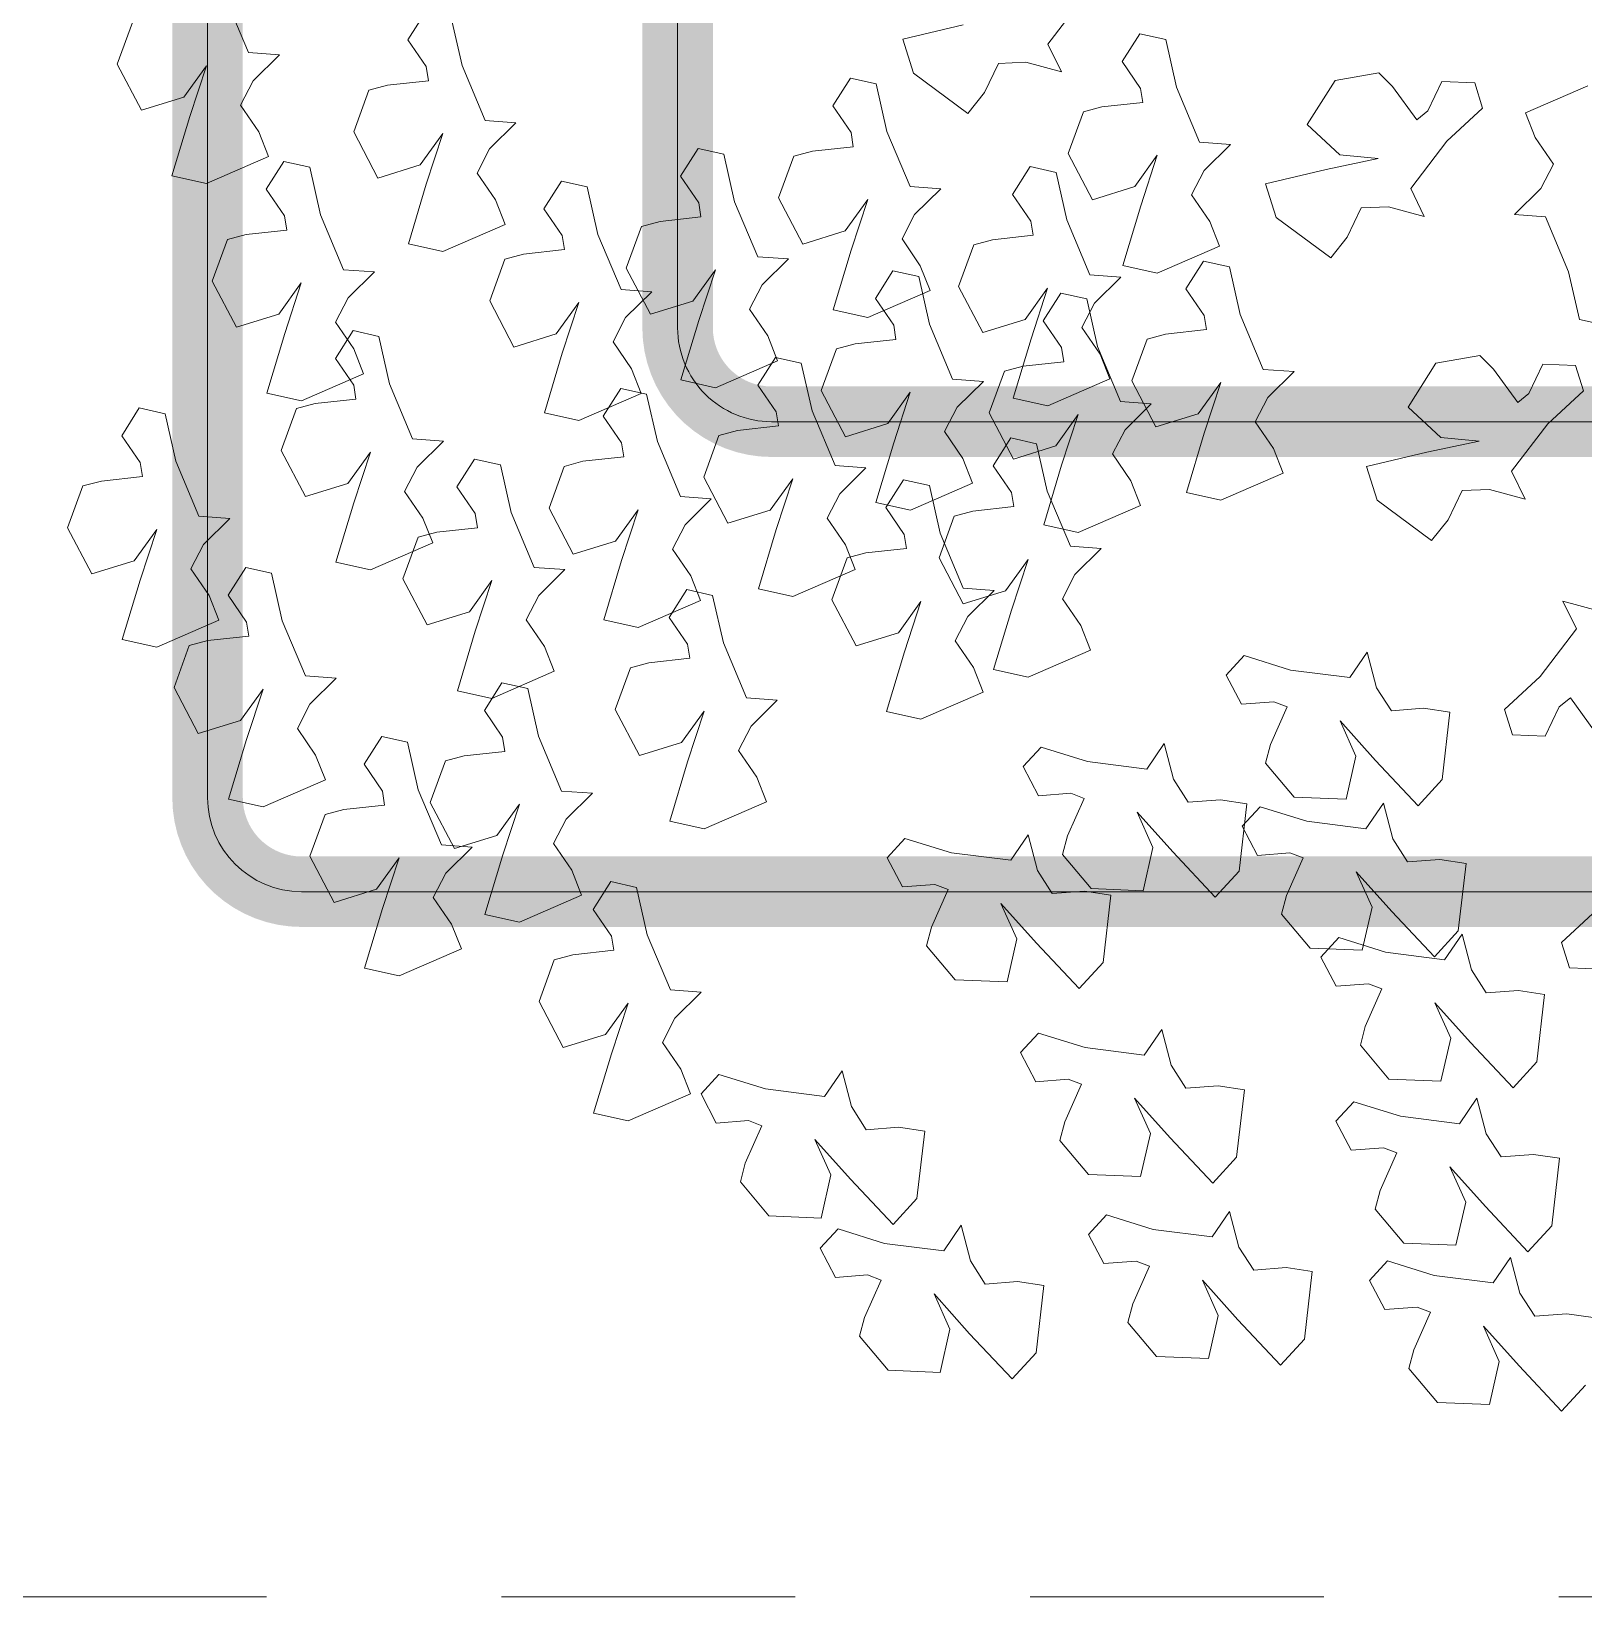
# Model space of a CAD drawing. Header units: metres. Extents: x 113 to 2416, y -346 to 476.
# Drawn here: x 221.737 to 222.397, y -218.952 to -218.286 of the extents above; entities that cross this region are included whole.
import ezdxf

# ---------------------------------------------------------------- set-up
doc = ezdxf.new("R2010")
doc.units = ezdxf.units.M
doc.linetypes.add('0', pattern=[0])
doc.linetypes.add('HIDDEN2', pattern=[0.1875, 0.125, -0.0625])
doc.layers.get('0').update_dxf_attribs({"color": 250, "linetype": '0', "lineweight": 20})
for name, color, linetype, lineweight in [('ARBOLES', 86, 'Continuous', 0), ('baños', 140, 'Continuous', 0), ('muros bajitos', 252, 'Continuous', 5)]:
    doc.layers.add(name, color=color, linetype=linetype, lineweight=lineweight)
doc.layers.add('REVESTIMIENTO EXTERIOR', color=7, linetype='Continuous', lineweight=5, true_color=0xffdebd)
doc.layers.add('Techos 1', color=7, linetype='HIDDEN2', lineweight=9, true_color=0x42391a)
doc.styles.get("Standard").update_dxf_attribs({"font": 'arial.ttf', "height": 0.1875})

# ---------------------------------------------------------------- blocks, each defined once
blk = doc.blocks.new('TREES')
at = {"layer": 'ARBOLES', "color": 252, "true_color": 0x8da178}
for p, q in [((-0.03856, 0.01013), (-0.03399, 0.01748)), ((-0.05104, 0.01174), (-0.05957, 0.00886)), ((-0.02543, 0.01286), (-0.0276, 0.00861)), ((-0.02163, 0.01238), (-0.02543, 0.01286)), ((-0.01943, 0.00566), (-0.02163, 0.01238)), ((0.03991, 0.01142), (0.03129, 0.00668)), ((-0.03624, 0.0063), (-0.03856, 0.01013)), ((0.00959, 0.01046), (0.00337, 0.00875)), ((0.01174, 0.00868), (0.00959, 0.01046)), ((0.0188, 0.01008), (0.01717, 0.00567)), ((0.02356, 0.01033), (0.0188, 0.01008)), ((0.02504, 0.0068), (0.02356, 0.01033)), ((-0.05957, 0.00886), (-0.05758, 0.00413)), ((-0.04544, 0.00667), (-0.04151, 0.00722)), ((-0.04151, 0.00722), (-0.03624, 0.0063)), ((-0.0276, 0.00861), (-0.02459, 0.005)), ((0.00337, 0.00875), (-0.00005, 0.00202)), ((0.0157, 0.00422), (0.01174, 0.00868)), ((-0.15381, -0.00196), (-0.15789, 0.00566)), ((-0.12884, 0.00629), (-0.13101, 0.00204)), ((-0.12284, -0.00091), (-0.12504, 0.00581)), ((-0.04706, 0.00226), (-0.04544, 0.00667)), ((-0.02459, 0.005), (-0.02407, 0.003)), ((-0.01535, -0.00196), (-0.01943, 0.00566)), ((0.01717, 0.00567), (0.0157, 0.00422)), ((0.02032, 0.00153), (0.02504, 0.0068)), ((0.03129, 0.00668), (0.03303, 0.00325)), ((-0.06662, 0.00254), (-0.06879, -0.00171)), ((-0.06282, 0.00206), (-0.06662, 0.00254)), ((-0.05758, 0.00413), (-0.04917, -0.00096)), ((-0.02407, 0.003), (-0.02991, 0.0018)), ((0.03303, 0.00325), (0.03604, -0.00036)), ((-0.17098, 0.00083), (-0.17261, -0.00541)), ((-0.13101, 0.00204), (-0.128, -0.00157)), ((-0.06062, -0.00466), (-0.06282, 0.00206)), ((-0.04917, -0.00096), (-0.04706, 0.00226)), ((-0.03253, 0.00083), (-0.03416, -0.00541)), ((-0.02991, 0.0018), (-0.03253, 0.00083)), ((-0.00005, 0.00202), (0.00506, -0.00188)), ((0.01576, -0.00581), (0.02032, 0.00153)), ((-0.14933, -0.00188), (-0.15381, -0.00196)), ((-0.15277, -0.00598), (-0.14933, -0.00188)), ((-0.128, -0.00157), (-0.12748, -0.00357)), ((-0.11876, -0.00854), (-0.12284, -0.00091)), ((-0.06879, -0.00171), (-0.06578, -0.00532)), ((-0.01087, -0.00188), (-0.01535, -0.00196)), ((-0.01431, -0.00598), (-0.01087, -0.00188)), ((0.01066, -0.00192), (0.00328, -0.00421)), ((0.00506, -0.00188), (0.01066, -0.00192)), ((0.03604, -0.00036), (0.03455, -0.00404)), ((-0.16257, -0.00927), (-0.15973, -0.00444)), ((-0.15973, -0.00444), (-0.16144, -0.01197)), ((-0.12748, -0.00357), (-0.13332, -0.00477)), ((-0.02411, -0.00927), (-0.02128, -0.00444)), ((-0.02128, -0.00444), (-0.02298, -0.01197)), ((0.00328, -0.00421), (-0.00526, -0.00709)), ((0.03455, -0.00404), (0.03111, -0.00814)), ((-0.17261, -0.00541), (-0.16849, -0.01174)), ((-0.15426, -0.00966), (-0.15277, -0.00598)), ((-0.13593, -0.00574), (-0.13756, -0.01198)), ((-0.13332, -0.00477), (-0.13593, -0.00574)), ((-0.06578, -0.00532), (-0.06526, -0.00732)), ((-0.05654, -0.01229), (-0.06062, -0.00466)), ((-0.03416, -0.00541), (-0.03004, -0.01174)), ((-0.0158, -0.00966), (-0.01431, -0.00598)), ((0.01808, -0.00965), (0.01576, -0.00581)), ((-0.11428, -0.00845), (-0.11876, -0.00854)), ((-0.11772, -0.01255), (-0.11428, -0.00845)), ((-0.0711, -0.00852), (-0.07371, -0.00949)), ((-0.06526, -0.00732), (-0.0711, -0.00852)), ((-0.03945, -0.0078), (-0.04162, -0.01205)), ((-0.03565, -0.00828), (-0.03945, -0.0078)), ((-0.03345, -0.015), (-0.03565, -0.00828)), ((-0.00526, -0.00709), (-0.00327, -0.01181)), ((0.00887, -0.00927), (0.0128, -0.00872)), ((0.0128, -0.00872), (0.01808, -0.00965)), ((0.03111, -0.00814), (0.03559, -0.00805)), ((0.03559, -0.00805), (0.03967, -0.01568)), ((-0.16849, -0.01174), (-0.16257, -0.00927)), ((-0.15125, -0.01327), (-0.15426, -0.00966)), ((-0.12752, -0.01584), (-0.12468, -0.01101)), ((-0.12468, -0.01101), (-0.12639, -0.01854)), ((-0.08765, -0.00968), (-0.08982, -0.01393)), ((-0.08385, -0.01016), (-0.08765, -0.00968)), ((-0.08165, -0.01688), (-0.08385, -0.01016)), ((-0.07371, -0.00949), (-0.07534, -0.01573)), ((-0.03004, -0.01174), (-0.02411, -0.00927)), ((-0.01279, -0.01327), (-0.0158, -0.00966)), ((0.00725, -0.01368), (0.00887, -0.00927)), ((-0.16144, -0.01197), (-0.16321, -0.0208)), ((-0.14951, -0.0167), (-0.15125, -0.01327)), ((-0.13756, -0.01198), (-0.13344, -0.01831)), ((-0.1192, -0.01623), (-0.11772, -0.01255)), ((-0.05206, -0.0122), (-0.05654, -0.01229)), ((-0.0555, -0.0163), (-0.05206, -0.0122)), ((-0.04162, -0.01205), (-0.03861, -0.01566)), ((-0.02298, -0.01197), (-0.02476, -0.0208)), ((-0.01106, -0.0167), (-0.01279, -0.01327)), ((-0.00327, -0.01181), (0.00515, -0.0169)), ((-0.13344, -0.01831), (-0.12752, -0.01584)), ((-0.08982, -0.01393), (-0.08681, -0.01753)), ((-0.07534, -0.01573), (-0.07122, -0.02206)), ((-0.0653, -0.01959), (-0.06246, -0.01476)), ((-0.06246, -0.01476), (-0.06417, -0.02229)), ((-0.03861, -0.01566), (-0.03809, -0.01767)), ((-0.02937, -0.02263), (-0.03345, -0.015)), ((0.00515, -0.0169), (0.00725, -0.01368)), ((0.03967, -0.01568), (0.04187, -0.0224)), ((-0.15813, -0.02144), (-0.14951, -0.0167)), ((-0.14724, -0.01718), (-0.14941, -0.02142)), ((-0.14344, -0.01766), (-0.14724, -0.01718)), ((-0.14124, -0.02438), (-0.14344, -0.01766)), ((-0.1162, -0.01984), (-0.1192, -0.01623)), ((-0.10692, -0.01625), (-0.10909, -0.0205)), ((-0.10312, -0.01673), (-0.10692, -0.01625)), ((-0.10092, -0.02345), (-0.10312, -0.01673)), ((-0.08681, -0.01753), (-0.08629, -0.01954)), ((-0.07757, -0.0245), (-0.08165, -0.01688)), ((-0.05698, -0.01998), (-0.0555, -0.0163)), ((-0.03809, -0.01767), (-0.04393, -0.01886)), ((-0.01967, -0.02144), (-0.01106, -0.0167)), ((-0.12639, -0.01854), (-0.12816, -0.02737)), ((-0.11446, -0.02327), (-0.1162, -0.01984)), ((-0.08629, -0.01954), (-0.09213, -0.02073)), ((-0.07122, -0.02206), (-0.0653, -0.01959)), ((-0.05398, -0.02359), (-0.05698, -0.01998)), ((-0.04654, -0.01983), (-0.04818, -0.02607)), ((-0.04393, -0.01886), (-0.04654, -0.01983)), ((-0.01317, -0.01907), (-0.01533, -0.02332)), ((-0.00936, -0.01955), (-0.01317, -0.01907)), ((-0.00716, -0.02627), (-0.00936, -0.01955)), ((-0.16321, -0.0208), (-0.15813, -0.02144)), ((-0.14941, -0.02142), (-0.1464, -0.02503)), ((-0.10909, -0.0205), (-0.10608, -0.02411)), ((-0.09475, -0.02171), (-0.09638, -0.02795)), ((-0.09213, -0.02073), (-0.09475, -0.02171)), ((-0.06417, -0.02229), (-0.06594, -0.03112)), ((-0.02489, -0.02254), (-0.02937, -0.02263)), ((-0.02833, -0.02664), (-0.02489, -0.02254)), ((-0.02476, -0.0208), (-0.01967, -0.02144)), ((0.04187, -0.0224), (0.04567, -0.02288)), ((-0.13716, -0.032), (-0.14124, -0.02438)), ((-0.12307, -0.02801), (-0.11446, -0.02327)), ((-0.10608, -0.02411), (-0.10556, -0.02611)), ((-0.09684, -0.03107), (-0.10092, -0.02345)), ((-0.07309, -0.02441), (-0.07757, -0.0245)), ((-0.07653, -0.02852), (-0.07309, -0.02441)), ((-0.05785, -0.0247), (-0.06002, -0.02894)), ((-0.05405, -0.02517), (-0.05785, -0.0247)), ((-0.05224, -0.02702), (-0.05398, -0.02359)), ((-0.01533, -0.02332), (-0.01233, -0.02693)), ((-0.14588, -0.02704), (-0.15172, -0.02823)), ((-0.1464, -0.02503), (-0.14588, -0.02704)), ((-0.10556, -0.02611), (-0.1114, -0.0273)), ((-0.08633, -0.0318), (-0.0835, -0.02697)), ((-0.0835, -0.02697), (-0.0852, -0.03451)), ((-0.06085, -0.03176), (-0.05224, -0.02702)), ((-0.05185, -0.0319), (-0.05405, -0.02517)), ((-0.04818, -0.02607), (-0.04405, -0.0324)), ((-0.03813, -0.02993), (-0.0353, -0.0251)), ((-0.0353, -0.0251), (-0.037, -0.03263)), ((-0.03332, -0.02564), (-0.03548, -0.02989)), ((-0.02951, -0.02612), (-0.03332, -0.02564)), ((-0.02982, -0.03032), (-0.02833, -0.02664)), ((-0.02731, -0.03284), (-0.02951, -0.02612)), ((-0.01233, -0.02693), (-0.0118, -0.02893)), ((-0.00309, -0.0339), (-0.00716, -0.02627)), ((-0.15433, -0.02921), (-0.15596, -0.03545)), ((-0.15172, -0.02823), (-0.15433, -0.02921)), ((-0.12816, -0.02737), (-0.12307, -0.02801)), ((-0.11401, -0.02828), (-0.11564, -0.03452)), ((-0.1114, -0.0273), (-0.11401, -0.02828)), ((-0.09638, -0.02795), (-0.09226, -0.03427)), ((-0.07802, -0.0322), (-0.07653, -0.02852)), ((-0.06002, -0.02894), (-0.05701, -0.03255)), ((-0.0118, -0.02893), (-0.01764, -0.03013)), ((0.02799, -0.02897), (0.02177, -0.03068)), ((0.03015, -0.03075), (0.02799, -0.02897)), ((0.0372, -0.02935), (0.03558, -0.03376)), ((0.04196, -0.0291), (0.0372, -0.02935)), ((0.04344, -0.03263), (0.04196, -0.0291)), ((-0.09236, -0.03099), (-0.09684, -0.03107)), ((-0.0958, -0.03509), (-0.09236, -0.03099)), ((-0.06594, -0.03112), (-0.06085, -0.03176)), ((-0.04405, -0.0324), (-0.03813, -0.02993)), ((-0.03548, -0.02989), (-0.03248, -0.0335)), ((-0.02681, -0.03393), (-0.02982, -0.03032)), ((-0.02026, -0.0311), (-0.02189, -0.03734)), ((-0.01764, -0.03013), (-0.02026, -0.0311)), ((0.02177, -0.03068), (0.01835, -0.03741)), ((0.0341, -0.03521), (0.03015, -0.03075)), ((-0.13268, -0.03191), (-0.13716, -0.032)), ((-0.13612, -0.03601), (-0.13268, -0.03191)), ((-0.1056, -0.03838), (-0.10276, -0.03355)), ((-0.10276, -0.03355), (-0.10447, -0.04108)), ((-0.09226, -0.03427), (-0.08633, -0.0318)), ((-0.07501, -0.0358), (-0.07802, -0.0322)), ((-0.05701, -0.03255), (-0.05649, -0.03456)), ((-0.04777, -0.03952), (-0.05185, -0.0319)), ((-0.037, -0.03263), (-0.03878, -0.04146)), ((-0.03248, -0.0335), (-0.03196, -0.03551)), ((-0.02324, -0.04047), (-0.02731, -0.03284)), ((-0.02507, -0.03736), (-0.02681, -0.03393)), ((0.0014, -0.03381), (-0.00309, -0.0339)), ((-0.00204, -0.03791), (0.0014, -0.03381)), ((0.03558, -0.03376), (0.0341, -0.03521)), ((0.03872, -0.0379), (0.04344, -0.03263)), ((-0.15596, -0.03545), (-0.15184, -0.04177)), ((-0.14592, -0.0393), (-0.14308, -0.03447)), ((-0.14308, -0.03447), (-0.14479, -0.04201)), ((-0.1376, -0.03969), (-0.13612, -0.03601)), ((-0.11564, -0.03452), (-0.11152, -0.04085)), ((-0.09728, -0.03877), (-0.0958, -0.03509)), ((-0.0852, -0.03451), (-0.08698, -0.04334)), ((-0.07328, -0.03924), (-0.07501, -0.0358)), ((-0.06233, -0.03575), (-0.06495, -0.03673)), ((-0.05649, -0.03456), (-0.06233, -0.03575)), ((-0.03196, -0.03551), (-0.03779, -0.0367)), ((-0.11152, -0.04085), (-0.1056, -0.03838)), ((-0.06495, -0.03673), (-0.06658, -0.04297)), ((-0.04041, -0.03767), (-0.04204, -0.04391)), ((-0.03779, -0.0367), (-0.04041, -0.03767)), ((-0.03369, -0.0421), (-0.02507, -0.03736)), ((-0.02189, -0.03734), (-0.01777, -0.04367)), ((-0.01184, -0.0412), (-0.00901, -0.03637)), ((-0.00901, -0.03637), (-0.01072, -0.0439)), ((-0.00353, -0.04159), (-0.00204, -0.03791)), ((0.01835, -0.03741), (0.02346, -0.04131)), ((0.03416, -0.04524), (0.03872, -0.0379)), ((-0.15184, -0.04177), (-0.14592, -0.0393)), ((-0.1346, -0.0433), (-0.1376, -0.03969)), ((-0.13497, -0.04066), (-0.13714, -0.04491)), ((-0.13117, -0.04114), (-0.13497, -0.04066)), ((-0.09428, -0.04238), (-0.09728, -0.03877)), ((-0.08189, -0.04398), (-0.07328, -0.03924)), ((-0.07364, -0.03879), (-0.0758, -0.04304)), ((-0.06983, -0.03927), (-0.07364, -0.03879)), ((-0.06763, -0.04599), (-0.06983, -0.03927)), ((-0.04329, -0.03943), (-0.04777, -0.03952)), ((-0.04673, -0.04353), (-0.04329, -0.03943)), ((-0.01876, -0.04038), (-0.02324, -0.04047)), ((-0.02219, -0.04448), (-0.01876, -0.04038)), ((-0.14479, -0.04201), (-0.14656, -0.05084)), ((-0.12897, -0.04786), (-0.13117, -0.04114)), ((-0.10447, -0.04108), (-0.10624, -0.04991)), ((-0.09254, -0.04581), (-0.09428, -0.04238)), ((-0.0758, -0.04304), (-0.0728, -0.04664)), ((-0.06658, -0.04297), (-0.06245, -0.04929)), ((-0.05653, -0.04682), (-0.0537, -0.04199)), ((-0.0537, -0.04199), (-0.0554, -0.04953)), ((-0.03878, -0.04146), (-0.03369, -0.0421)), ((-0.03199, -0.04777), (-0.02916, -0.04294)), ((-0.02916, -0.04294), (-0.03087, -0.05048)), ((-0.01777, -0.04367), (-0.01184, -0.0412)), ((-0.00052, -0.0452), (-0.00353, -0.04159)), ((0.02906, -0.04135), (0.02168, -0.04364)), ((0.02346, -0.04131), (0.02906, -0.04135)), ((-0.13714, -0.04491), (-0.13413, -0.04852)), ((-0.13286, -0.04674), (-0.1346, -0.0433)), ((-0.09554, -0.04536), (-0.0977, -0.04961)), ((-0.09173, -0.04584), (-0.09554, -0.04536)), ((-0.08698, -0.04334), (-0.08189, -0.04398)), ((-0.04822, -0.04721), (-0.04673, -0.04353)), ((-0.04204, -0.04391), (-0.03792, -0.05024)), ((-0.02368, -0.04816), (-0.02219, -0.04448)), ((-0.01072, -0.0439), (-0.01249, -0.05273)), ((0.00121, -0.04863), (-0.00052, -0.0452)), ((0.02168, -0.04364), (0.01314, -0.04652)), ((0.03648, -0.04908), (0.03416, -0.04524)), ((-0.14147, -0.05148), (-0.13286, -0.04674)), ((-0.10116, -0.05055), (-0.09254, -0.04581)), ((-0.08953, -0.05256), (-0.09173, -0.04584)), ((-0.0728, -0.04664), (-0.07227, -0.04865)), ((-0.06356, -0.05361), (-0.06763, -0.04599)), ((-0.06245, -0.04929), (-0.05653, -0.04682)), ((-0.04521, -0.05082), (-0.04822, -0.04721)), ((-0.03859, -0.04723), (-0.04075, -0.05148)), ((-0.03478, -0.04771), (-0.03859, -0.04723)), ((0.01314, -0.04652), (0.01514, -0.05124)), ((-0.13413, -0.04852), (-0.13361, -0.05052)), ((-0.12489, -0.05549), (-0.12897, -0.04786)), ((-0.10624, -0.04991), (-0.10116, -0.05055)), ((-0.0977, -0.04961), (-0.0947, -0.05321)), ((-0.07811, -0.04984), (-0.08073, -0.05082)), ((-0.07227, -0.04865), (-0.07811, -0.04984)), ((-0.0554, -0.04953), (-0.05718, -0.05836)), ((-0.03792, -0.05024), (-0.03199, -0.04777)), ((-0.03258, -0.05443), (-0.03478, -0.04771)), ((-0.02067, -0.05177), (-0.02368, -0.04816)), ((-0.0074, -0.05337), (0.00121, -0.04863)), ((0.02565, -0.05311), (0.02727, -0.0487)), ((0.02727, -0.0487), (0.03121, -0.04815)), ((0.03121, -0.04815), (0.03648, -0.04908)), ((-0.14656, -0.05084), (-0.14147, -0.05148)), ((-0.13945, -0.05172), (-0.14207, -0.05269)), ((-0.13361, -0.05052), (-0.13945, -0.05172)), ((-0.08073, -0.05082), (-0.08236, -0.05706)), ((-0.04347, -0.05426), (-0.04521, -0.05082)), ((-0.04075, -0.05148), (-0.03774, -0.05509)), ((-0.03087, -0.05048), (-0.03264, -0.0593)), ((-0.01894, -0.0552), (-0.02067, -0.05177)), ((0.01514, -0.05124), (0.02355, -0.05633)), ((-0.14207, -0.05269), (-0.1437, -0.05893)), ((-0.0947, -0.05321), (-0.09417, -0.05522)), ((-0.08546, -0.06018), (-0.08953, -0.05256)), ((-0.05907, -0.05352), (-0.06356, -0.05361)), ((-0.06251, -0.05762), (-0.05907, -0.05352)), ((-0.05209, -0.059), (-0.04347, -0.05426)), ((-0.02851, -0.06206), (-0.03258, -0.05443)), ((-0.01249, -0.05273), (-0.0074, -0.05337)), ((0.02355, -0.05633), (0.02565, -0.05311)), ((-0.16476, -0.05473), (-0.16692, -0.05898)), ((-0.16095, -0.05521), (-0.16476, -0.05473)), ((-0.15875, -0.06193), (-0.16095, -0.05521)), ((-0.12041, -0.0554), (-0.12489, -0.05549)), ((-0.12385, -0.0595), (-0.12041, -0.0554)), ((-0.10001, -0.05641), (-0.10263, -0.05739)), ((-0.09417, -0.05522), (-0.10001, -0.05641)), ((-0.07231, -0.06091), (-0.06948, -0.05608)), ((-0.06948, -0.05608), (-0.07119, -0.06362)), ((-0.05349, -0.05473), (-0.05565, -0.05898)), ((-0.04968, -0.05521), (-0.05349, -0.05473)), ((-0.04748, -0.06193), (-0.04968, -0.05521)), ((-0.03774, -0.05509), (-0.03722, -0.0571)), ((-0.02755, -0.05994), (-0.01894, -0.0552)), ((-0.16692, -0.05898), (-0.16391, -0.06259)), ((-0.1437, -0.05893), (-0.13957, -0.06526)), ((-0.13365, -0.06279), (-0.13082, -0.05796)), ((-0.13082, -0.05796), (-0.13252, -0.06549)), ((-0.11569, -0.05756), (-0.11785, -0.0618)), ((-0.11188, -0.05803), (-0.11569, -0.05756)), ((-0.10968, -0.06476), (-0.11188, -0.05803)), ((-0.10263, -0.05739), (-0.10426, -0.06363)), ((-0.08236, -0.05706), (-0.07824, -0.06338)), ((-0.064, -0.06131), (-0.06251, -0.05762)), ((-0.05718, -0.05836), (-0.05209, -0.059)), ((-0.05565, -0.05898), (-0.05265, -0.06259)), ((-0.04306, -0.05829), (-0.04568, -0.05926)), ((-0.03722, -0.0571), (-0.04306, -0.05829)), ((-0.12534, -0.06318), (-0.12385, -0.0595)), ((-0.08097, -0.06009), (-0.08546, -0.06018)), ((-0.08441, -0.0642), (-0.08097, -0.06009)), ((-0.07824, -0.06338), (-0.07231, -0.06091)), ((-0.04568, -0.05926), (-0.04731, -0.0655)), ((-0.03264, -0.0593), (-0.02755, -0.05994)), ((-0.16391, -0.06259), (-0.16339, -0.06459)), ((-0.15468, -0.06956), (-0.15875, -0.06193)), ((-0.13957, -0.06526), (-0.13365, -0.06279)), ((-0.12233, -0.06679), (-0.12534, -0.06318)), ((-0.11785, -0.0618), (-0.11485, -0.06541)), ((-0.09421, -0.06748), (-0.09138, -0.06266)), ((-0.09138, -0.06266), (-0.09309, -0.07019)), ((-0.06099, -0.06491), (-0.064, -0.06131)), ((-0.05265, -0.06259), (-0.05212, -0.06459)), ((-0.04341, -0.06956), (-0.04748, -0.06193)), ((-0.02402, -0.06197), (-0.02851, -0.06206)), ((-0.02746, -0.06607), (-0.02402, -0.06197)), ((0.04333, -0.06329), (0.04565, -0.06712)), ((0.0486, -0.06421), (0.04333, -0.06329)), ((-0.16923, -0.06579), (-0.17185, -0.06676)), ((-0.16339, -0.06459), (-0.16923, -0.06579)), ((-0.13252, -0.06549), (-0.1343, -0.07432)), ((-0.11485, -0.06541), (-0.11432, -0.06742)), ((-0.10561, -0.07238), (-0.10968, -0.06476)), ((-0.10426, -0.06363), (-0.10014, -0.06996)), ((-0.0859, -0.06788), (-0.08441, -0.0642)), ((-0.07119, -0.06362), (-0.07296, -0.07245)), ((-0.05926, -0.06835), (-0.06099, -0.06491)), ((-0.05796, -0.06579), (-0.06058, -0.06676)), ((-0.05212, -0.06459), (-0.05796, -0.06579)), ((-0.04731, -0.0655), (-0.04319, -0.07183)), ((-0.03726, -0.06936), (-0.03443, -0.06453)), ((-0.03443, -0.06453), (-0.03613, -0.07207)), ((-0.17185, -0.06676), (-0.17348, -0.073)), ((-0.12059, -0.07022), (-0.12233, -0.06679)), ((-0.11432, -0.06742), (-0.12016, -0.06861)), ((-0.10014, -0.06996), (-0.09421, -0.06748)), ((-0.08289, -0.07148), (-0.0859, -0.06788)), ((-0.06058, -0.06676), (-0.06221, -0.073)), ((-0.02895, -0.06975), (-0.02746, -0.06607)), ((0.04565, -0.06712), (0.04108, -0.07447)), ((-0.15019, -0.06947), (-0.15468, -0.06956)), ((-0.15363, -0.07357), (-0.15019, -0.06947)), ((-0.12921, -0.07496), (-0.12059, -0.07022)), ((-0.12278, -0.06958), (-0.12441, -0.07583)), ((-0.12016, -0.06861), (-0.12278, -0.06958)), ((-0.09309, -0.07019), (-0.09486, -0.07902)), ((-0.06787, -0.07309), (-0.05926, -0.06835)), ((-0.03892, -0.06947), (-0.04341, -0.06956)), ((-0.04319, -0.07183), (-0.03726, -0.06936)), ((-0.04236, -0.07357), (-0.03892, -0.06947)), ((-0.02594, -0.07336), (-0.02895, -0.06975)), ((-0.16343, -0.07686), (-0.1606, -0.07203)), ((-0.1606, -0.07203), (-0.1623, -0.07956)), ((-0.10113, -0.07229), (-0.10561, -0.07238)), ((-0.10456, -0.07639), (-0.10113, -0.07229)), ((-0.08116, -0.07492), (-0.08289, -0.07148)), ((-0.07296, -0.07245), (-0.06787, -0.07309)), ((-0.05216, -0.07686), (-0.04933, -0.07203)), ((-0.04933, -0.07203), (-0.05103, -0.07956)), ((-0.03613, -0.07207), (-0.03791, -0.08089)), ((-0.17348, -0.073), (-0.16936, -0.07933)), ((-0.15512, -0.07725), (-0.15363, -0.07357)), ((-0.1343, -0.07432), (-0.12921, -0.07496)), ((-0.11436, -0.07968), (-0.11153, -0.07485)), ((-0.11153, -0.07485), (-0.11324, -0.08239)), ((-0.08327, -0.07352), (-0.08544, -0.07777)), ((-0.07947, -0.074), (-0.08327, -0.07352)), ((-0.07727, -0.08072), (-0.07947, -0.074)), ((-0.06221, -0.073), (-0.05809, -0.07933)), ((-0.04385, -0.07725), (-0.04236, -0.07357)), ((-0.02421, -0.07679), (-0.02594, -0.07336)), ((0.01577, -0.07329), (0.01361, -0.07721)), ((0.0176, -0.07831), (0.01577, -0.07329)), ((0.04108, -0.07447), (0.03636, -0.07973)), ((-0.16936, -0.07933), (-0.16343, -0.07686)), ((-0.14724, -0.07632), (-0.14941, -0.08057)), ((-0.14344, -0.0768), (-0.14724, -0.07632)), ((-0.14124, -0.08352), (-0.14344, -0.0768)), ((-0.12441, -0.07583), (-0.12029, -0.08215)), ((-0.10605, -0.08007), (-0.10456, -0.07639)), ((-0.08977, -0.07966), (-0.08116, -0.07492)), ((-0.05809, -0.07933), (-0.05216, -0.07686)), ((-0.03282, -0.08153), (-0.02421, -0.07679)), ((-0.00196, -0.07547), (-0.00427, -0.07853)), ((0.00496, -0.07693), (-0.00196, -0.07547)), ((0.01361, -0.07721), (0.00496, -0.07693)), ((0.04423, -0.07861), (0.04571, -0.07715)), ((0.04571, -0.07715), (0.04966, -0.08161)), ((-0.15211, -0.08086), (-0.15512, -0.07725)), ((-0.09486, -0.07902), (-0.08977, -0.07966)), ((-0.08544, -0.07777), (-0.08243, -0.08138)), ((-0.04084, -0.08086), (-0.04385, -0.07725)), ((-0.00427, -0.07853), (-0.00168, -0.08253)), ((0.02005, -0.08144), (0.0176, -0.07831)), ((0.04261, -0.08302), (0.04423, -0.07861)), ((-0.1623, -0.07956), (-0.16408, -0.08839)), ((-0.15038, -0.08429), (-0.15211, -0.08086)), ((-0.14941, -0.08057), (-0.1464, -0.08418)), ((-0.12029, -0.08215), (-0.11436, -0.07968)), ((-0.10304, -0.08368), (-0.10605, -0.08007)), ((-0.08243, -0.08138), (-0.08191, -0.08338)), ((-0.07319, -0.08835), (-0.07727, -0.08072)), ((-0.05103, -0.07956), (-0.05281, -0.08839)), ((-0.03911, -0.08429), (-0.04084, -0.08086)), ((-0.03791, -0.08089), (-0.03282, -0.08153)), ((0.02467, -0.08064), (0.02005, -0.08144)), ((0.02852, -0.08086), (0.02467, -0.08064)), ((0.02831, -0.09069), (0.02852, -0.08086)), ((0.03636, -0.07973), (0.03785, -0.08326)), ((-0.13716, -0.09115), (-0.14124, -0.08352)), ((-0.11324, -0.08239), (-0.11501, -0.09122)), ((-0.10131, -0.08711), (-0.10304, -0.08368)), ((-0.08191, -0.08338), (-0.08775, -0.08458)), ((-0.00168, -0.08253), (0.00295, -0.08173)), ((0.00295, -0.08173), (0.00495, -0.08228)), ((0.00495, -0.08228), (0.00306, -0.08793)), ((0.01278, -0.08358), (0.01846, -0.08882)), ((0.01555, -0.08845), (0.01278, -0.08358)), ((0.03785, -0.08326), (0.04261, -0.08302)), ((-0.15899, -0.08903), (-0.15038, -0.08429)), ((-0.14588, -0.08618), (-0.15172, -0.08738)), ((-0.1464, -0.08418), (-0.14588, -0.08618)), ((-0.09036, -0.08555), (-0.09199, -0.09179)), ((-0.08775, -0.08458), (-0.09036, -0.08555)), ((-0.04772, -0.08903), (-0.03911, -0.08429)), ((-0.16408, -0.08839), (-0.15899, -0.08903)), ((-0.15433, -0.08835), (-0.15596, -0.09459)), ((-0.15172, -0.08738), (-0.15433, -0.08835)), ((-0.10992, -0.09186), (-0.10131, -0.08711)), ((-0.06871, -0.08826), (-0.07319, -0.08835)), ((-0.07215, -0.09236), (-0.06871, -0.08826)), ((-0.05281, -0.08839), (-0.04772, -0.08903)), ((0.00306, -0.08793), (0.0026, -0.09069)), ((0.01473, -0.09481), (0.01555, -0.08845)), ((-0.10869, -0.08947), (-0.11085, -0.09371)), ((-0.10489, -0.08994), (-0.10869, -0.08947)), ((-0.10269, -0.09667), (-0.10489, -0.08994)), ((-0.01228, -0.08925), (-0.01445, -0.09318)), ((-0.01045, -0.09428), (-0.01228, -0.08925)), ((0.0026, -0.09069), (0.00719, -0.09522)), ((0.01846, -0.08882), (0.02522, -0.09477)), ((0.02522, -0.09477), (0.02831, -0.09069)), ((-0.13268, -0.09106), (-0.13716, -0.09115)), ((-0.13612, -0.09516), (-0.13268, -0.09106)), ((-0.11501, -0.09122), (-0.10992, -0.09186)), ((-0.09199, -0.09179), (-0.08787, -0.09812)), ((-0.08195, -0.09565), (-0.07911, -0.09082)), ((-0.07911, -0.09082), (-0.08082, -0.09835)), ((-0.07364, -0.09604), (-0.07215, -0.09236)), ((-0.03001, -0.09144), (-0.03232, -0.09449)), ((-0.02309, -0.0929), (-0.03001, -0.09144)), ((-0.01445, -0.09318), (-0.02309, -0.0929)), ((-0.15596, -0.09459), (-0.15184, -0.10092)), ((-0.14592, -0.09845), (-0.14308, -0.09362)), ((-0.14308, -0.09362), (-0.14479, -0.10115)), ((-0.1376, -0.09884), (-0.13612, -0.09516)), ((-0.11085, -0.09371), (-0.10785, -0.09732)), ((-0.03232, -0.09449), (-0.02973, -0.09849)), ((-0.00801, -0.09741), (-0.01045, -0.09428)), ((0.00719, -0.09522), (0.01473, -0.09481)), ((0.02015, -0.09488), (0.01799, -0.0988)), ((0.02199, -0.0999), (0.02015, -0.09488)), ((-0.10785, -0.09732), (-0.10733, -0.09933)), ((-0.09861, -0.10429), (-0.10269, -0.09667)), ((-0.08787, -0.09812), (-0.08195, -0.09565)), ((-0.07063, -0.09965), (-0.07364, -0.09604)), ((-0.00338, -0.09661), (-0.00801, -0.09741)), ((0.00046, -0.09682), (-0.00338, -0.09661)), ((0.00243, -0.09706), (0.00011, -0.10012)), ((0.00026, -0.10665), (0.00046, -0.09682)), ((0.00935, -0.09852), (0.00243, -0.09706)), ((-0.15184, -0.10092), (-0.14592, -0.09845)), ((-0.1346, -0.10245), (-0.1376, -0.09884)), ((-0.12532, -0.09886), (-0.12749, -0.10311)), ((-0.12152, -0.09934), (-0.12532, -0.09886)), ((-0.11932, -0.10606), (-0.12152, -0.09934)), ((-0.10733, -0.09933), (-0.11317, -0.10052)), ((-0.08082, -0.09835), (-0.08259, -0.10718)), ((-0.06889, -0.10308), (-0.07063, -0.09965)), ((-0.02973, -0.09849), (-0.0251, -0.09769)), ((-0.0251, -0.09769), (-0.0231, -0.09825)), ((-0.0231, -0.09825), (-0.02499, -0.1039)), ((-0.01527, -0.09954), (-0.00959, -0.10479)), ((-0.0125, -0.10441), (-0.01527, -0.09954)), ((0.01799, -0.0988), (0.00935, -0.09852)), ((-0.14479, -0.10115), (-0.14656, -0.10998)), ((-0.11578, -0.1015), (-0.11741, -0.10774)), ((-0.11317, -0.10052), (-0.11578, -0.1015)), ((0.00011, -0.10012), (0.00271, -0.10412)), ((0.02443, -0.10303), (0.02199, -0.0999)), ((-0.13286, -0.10588), (-0.1346, -0.10245)), ((-0.12749, -0.10311), (-0.12448, -0.10672)), ((-0.09413, -0.1042), (-0.09861, -0.10429)), ((-0.09757, -0.1083), (-0.09413, -0.1042)), ((-0.07751, -0.10782), (-0.06889, -0.10308)), ((-0.03068, -0.10427), (-0.03285, -0.10819)), ((-0.02885, -0.1093), (-0.03068, -0.10427)), ((-0.02499, -0.1039), (-0.02545, -0.10665)), ((0.00271, -0.10412), (0.00734, -0.10332)), ((0.00734, -0.10332), (0.00933, -0.10387)), ((0.00933, -0.10387), (0.00745, -0.10952)), ((0.02906, -0.10223), (0.02443, -0.10303)), ((0.0329, -0.10245), (0.02906, -0.10223)), ((0.0327, -0.11228), (0.0329, -0.10245)), ((-0.14147, -0.11062), (-0.13286, -0.10588)), ((-0.11524, -0.11368), (-0.11932, -0.10606)), ((-0.04841, -0.10646), (-0.05072, -0.10951)), ((-0.04149, -0.10791), (-0.04841, -0.10646)), ((-0.02545, -0.10665), (-0.02086, -0.11119)), ((-0.01332, -0.11078), (-0.0125, -0.10441)), ((-0.00959, -0.10479), (-0.00284, -0.11074)), ((-0.00284, -0.11074), (0.00026, -0.10665)), ((0.01717, -0.10517), (0.02284, -0.11041)), ((0.01993, -0.11004), (0.01717, -0.10517)), ((-0.12396, -0.10872), (-0.1298, -0.10992)), ((-0.12448, -0.10672), (-0.12396, -0.10872)), ((-0.11741, -0.10774), (-0.11329, -0.11406)), ((-0.10737, -0.11159), (-0.10453, -0.10676)), ((-0.10453, -0.10676), (-0.10624, -0.1143)), ((-0.09905, -0.11198), (-0.09757, -0.1083)), ((-0.08259, -0.10718), (-0.07751, -0.10782)), ((-0.03285, -0.10819), (-0.04149, -0.10791)), ((0.05246, -0.10732), (0.04774, -0.11259)), ((-0.14656, -0.10998), (-0.14147, -0.11062)), ((-0.13241, -0.11089), (-0.13404, -0.11713)), ((-0.1298, -0.10992), (-0.13241, -0.11089)), ((-0.05072, -0.10951), (-0.04813, -0.11351)), ((-0.02641, -0.11243), (-0.02885, -0.1093)), ((-0.02086, -0.11119), (-0.01332, -0.11078)), ((0.00745, -0.10952), (0.00698, -0.11228)), ((0.01911, -0.1164), (0.01993, -0.11004)), ((0.02284, -0.11041), (0.0296, -0.11636)), ((-0.11329, -0.11406), (-0.10737, -0.11159)), ((-0.09605, -0.11559), (-0.09905, -0.11198)), ((-0.04813, -0.11351), (-0.0435, -0.11271)), ((-0.0435, -0.11271), (-0.0415, -0.11326)), ((-0.0415, -0.11326), (-0.04339, -0.11892)), ((-0.02178, -0.11163), (-0.02641, -0.11243)), ((-0.01794, -0.11184), (-0.02178, -0.11163)), ((-0.01814, -0.12167), (-0.01794, -0.11184)), ((0.00698, -0.11228), (0.01157, -0.11681)), ((0.0296, -0.11636), (0.0327, -0.11228)), ((0.03329, -0.11272), (0.03112, -0.11664)), ((0.03512, -0.11775), (0.03329, -0.11272)), ((0.04774, -0.11259), (0.04923, -0.11612)), ((-0.11076, -0.1136), (-0.11524, -0.11368)), ((-0.1142, -0.1177), (-0.11076, -0.1136)), ((-0.10624, -0.1143), (-0.10801, -0.12313)), ((-0.09431, -0.11903), (-0.09605, -0.11559)), ((-0.03367, -0.11456), (-0.02799, -0.1198)), ((-0.0309, -0.11943), (-0.03367, -0.11456)), ((0.01556, -0.1149), (0.01324, -0.11796)), ((0.02248, -0.11636), (0.01556, -0.1149)), ((-0.13404, -0.11713), (-0.12992, -0.12346)), ((-0.124, -0.12099), (-0.12116, -0.11616)), ((-0.12116, -0.11616), (-0.12287, -0.12369)), ((-0.11569, -0.12138), (-0.1142, -0.1177)), ((-0.09029, -0.1167), (-0.09245, -0.12095)), ((-0.08648, -0.11718), (-0.09029, -0.1167)), ((-0.08429, -0.1239), (-0.08648, -0.11718)), ((0.01157, -0.11681), (0.01911, -0.1164)), ((0.01324, -0.11796), (0.01584, -0.12196)), ((0.03112, -0.11664), (0.02248, -0.11636)), ((0.03756, -0.12087), (0.03512, -0.11775)), ((0.04923, -0.11612), (0.05399, -0.11588)), ((-0.10292, -0.12377), (-0.09431, -0.11903)), ((-0.04339, -0.11892), (-0.04385, -0.12167)), ((-0.03173, -0.1258), (-0.0309, -0.11943)), ((-0.02799, -0.1198), (-0.02124, -0.12576)), ((0.04219, -0.12007), (0.03756, -0.12087)), ((0.04603, -0.12029), (0.04219, -0.12007)), ((-0.12992, -0.12346), (-0.124, -0.12099)), ((-0.11268, -0.12499), (-0.11569, -0.12138)), ((-0.09245, -0.12095), (-0.08945, -0.12456)), ((-0.04385, -0.12167), (-0.03926, -0.1262)), ((-0.02124, -0.12576), (-0.01814, -0.12167)), ((0.01584, -0.12196), (0.02047, -0.12116)), ((0.02047, -0.12116), (0.02247, -0.12171)), ((0.02247, -0.12171), (0.02058, -0.12736)), ((0.04583, -0.13012), (0.04603, -0.12029)), ((-0.12287, -0.12369), (-0.12464, -0.13252)), ((-0.10801, -0.12313), (-0.10292, -0.12377)), ((-0.08945, -0.12456), (-0.08893, -0.12656)), ((-0.08021, -0.13153), (-0.08429, -0.1239)), ((0.0303, -0.12301), (0.03597, -0.12825)), ((0.03307, -0.12788), (0.0303, -0.12301)), ((-0.11094, -0.12842), (-0.11268, -0.12499)), ((-0.08893, -0.12656), (-0.09476, -0.12776)), ((-0.03926, -0.1262), (-0.03173, -0.1258)), ((-0.11956, -0.13316), (-0.11094, -0.12842)), ((-0.09738, -0.12873), (-0.09901, -0.13497)), ((-0.09476, -0.12776), (-0.09738, -0.12873)), ((0.02058, -0.12736), (0.02012, -0.13012)), ((0.03224, -0.13424), (0.03307, -0.12788)), ((0.03597, -0.12825), (0.04273, -0.1342)), ((-0.07573, -0.13144), (-0.08021, -0.13153)), ((-0.07917, -0.13554), (-0.07573, -0.13144)), ((-0.00876, -0.13056), (-0.01093, -0.13448)), ((-0.00693, -0.13559), (-0.00876, -0.13056)), ((0.02012, -0.13012), (0.0247, -0.13465)), ((0.04273, -0.1342), (0.04583, -0.13012)), ((-0.12464, -0.13252), (-0.11956, -0.13316)), ((-0.02649, -0.13275), (-0.02881, -0.1358)), ((-0.01957, -0.1342), (-0.02649, -0.13275)), ((-0.09901, -0.13497), (-0.09489, -0.1413)), ((-0.08897, -0.13883), (-0.08613, -0.134)), ((-0.08613, -0.134), (-0.08784, -0.14153)), ((-0.08065, -0.13922), (-0.07917, -0.13554)), ((-0.02881, -0.1358), (-0.02621, -0.1398)), ((-0.01093, -0.13448), (-0.01957, -0.1342)), ((-0.00449, -0.13871), (-0.00693, -0.13559)), ((0.0247, -0.13465), (0.03224, -0.13424)), ((0.00014, -0.13791), (-0.00449, -0.13871)), ((0.00398, -0.13813), (0.00014, -0.13791)), ((0.00378, -0.14796), (0.00398, -0.13813)), ((0.01994, -0.13837), (0.01763, -0.14142)), ((0.02686, -0.13983), (0.01994, -0.13837)), ((0.03767, -0.13618), (0.03551, -0.14011)), ((0.0395, -0.14121), (0.03767, -0.13618)), ((-0.09489, -0.1413), (-0.08897, -0.13883)), ((-0.07765, -0.14283), (-0.08065, -0.13922)), ((-0.02621, -0.1398), (-0.02158, -0.139)), ((-0.02158, -0.139), (-0.01958, -0.13955)), ((-0.01958, -0.13955), (-0.02147, -0.1452)), ((0.03551, -0.14011), (0.02686, -0.13983)), ((-0.08784, -0.14153), (-0.08961, -0.15036)), ((-0.07591, -0.14626), (-0.07765, -0.14283)), ((-0.05433, -0.14088), (-0.0565, -0.1448)), ((-0.0525, -0.14591), (-0.05433, -0.14088)), ((-0.01175, -0.14085), (-0.00608, -0.14609)), ((-0.00898, -0.14572), (-0.01175, -0.14085)), ((0.01763, -0.14142), (0.02022, -0.14542)), ((0.04195, -0.14434), (0.0395, -0.14121)), ((-0.07206, -0.14307), (-0.07437, -0.14612)), ((-0.06514, -0.14452), (-0.07206, -0.14307)), ((-0.0565, -0.1448), (-0.06514, -0.14452)), ((-0.02147, -0.1452), (-0.02194, -0.14796)), ((0.02022, -0.14542), (0.02485, -0.14462)), ((0.02485, -0.14462), (0.02685, -0.14517)), ((0.02685, -0.14517), (0.02496, -0.15083)), ((0.04657, -0.14354), (0.04195, -0.14434)), ((0.05042, -0.14375), (0.04657, -0.14354)), ((0.05021, -0.15358), (0.05042, -0.14375)), ((-0.08452, -0.151), (-0.07591, -0.14626)), ((-0.07437, -0.14612), (-0.07178, -0.15012)), ((-0.05006, -0.14904), (-0.0525, -0.14591)), ((-0.00981, -0.15208), (-0.00898, -0.14572)), ((-0.00608, -0.14609), (0.00068, -0.15204)), ((0.03468, -0.14647), (0.04036, -0.15172)), ((0.03745, -0.15134), (0.03468, -0.14647)), ((-0.07178, -0.15012), (-0.06715, -0.14932)), ((-0.06715, -0.14932), (-0.06515, -0.14987)), ((-0.04543, -0.14823), (-0.05006, -0.14904)), ((-0.04159, -0.14845), (-0.04543, -0.14823)), ((-0.04179, -0.15828), (-0.04159, -0.14845)), ((-0.02194, -0.14796), (-0.01735, -0.15249)), ((0.00068, -0.15204), (0.00378, -0.14796)), ((-0.08961, -0.15036), (-0.08452, -0.151)), ((-0.06515, -0.14987), (-0.06704, -0.15553)), ((-0.05732, -0.15117), (-0.05164, -0.15641)), ((-0.05455, -0.15604), (-0.05732, -0.15117)), ((0.02496, -0.15083), (0.0245, -0.15358)), ((0.03663, -0.15771), (0.03745, -0.15134)), ((0.04036, -0.15172), (0.04712, -0.15767)), ((-0.01735, -0.15249), (-0.00981, -0.15208)), ((0.0245, -0.15358), (0.02909, -0.15811)), ((0.04712, -0.15767), (0.05021, -0.15358)), ((-0.06704, -0.15553), (-0.0675, -0.15828)), ((-0.05537, -0.1624), (-0.05455, -0.15604)), ((-0.05164, -0.15641), (-0.04489, -0.16237)), ((0.0035, -0.1559), (0.00134, -0.15982)), ((0.00534, -0.16093), (0.0035, -0.1559)), ((-0.0675, -0.15828), (-0.06291, -0.16281)), ((-0.04489, -0.16237), (-0.04179, -0.15828)), ((-0.01422, -0.15808), (-0.01654, -0.16114)), ((-0.0073, -0.15954), (-0.01422, -0.15808)), ((0.02909, -0.15811), (0.03663, -0.15771)), ((0.04469, -0.15872), (0.04252, -0.16264)), ((0.04652, -0.16375), (0.04469, -0.15872)), ((0.00134, -0.15982), (-0.0073, -0.15954)), ((0.00778, -0.16405), (0.00534, -0.16093)), ((0.02696, -0.16091), (0.02465, -0.16396)), ((0.03388, -0.16236), (0.02696, -0.16091)), ((-0.06291, -0.16281), (-0.05537, -0.1624)), ((-0.03505, -0.16154), (-0.03721, -0.16547)), ((-0.03322, -0.16657), (-0.03505, -0.16154)), ((-0.01654, -0.16114), (-0.01394, -0.16514)), ((0.01241, -0.16325), (0.00778, -0.16405)), ((0.01625, -0.16347), (0.01241, -0.16325)), ((0.04252, -0.16264), (0.03388, -0.16236)), ((-0.05277, -0.16373), (-0.05509, -0.16678)), ((-0.04585, -0.16519), (-0.05277, -0.16373)), ((-0.03721, -0.16547), (-0.04585, -0.16519)), ((-0.01394, -0.16514), (-0.00932, -0.16434)), ((-0.00932, -0.16434), (-0.00732, -0.16489)), ((-0.00732, -0.16489), (-0.0092, -0.17054)), ((0.01605, -0.1733), (0.01625, -0.16347)), ((0.02465, -0.16396), (0.02724, -0.16796)), ((0.04896, -0.16688), (0.04652, -0.16375)), ((-0.05509, -0.16678), (-0.05249, -0.17078)), ((-0.03077, -0.1697), (-0.03322, -0.16657)), ((0.00052, -0.16619), (0.00619, -0.17143)), ((0.00328, -0.17106), (0.00052, -0.16619)), ((0.02724, -0.16796), (0.03187, -0.16716)), ((0.03187, -0.16716), (0.03387, -0.16771)), ((0.03387, -0.16771), (0.03198, -0.17337)), ((0.05359, -0.16608), (0.04896, -0.16688)), ((0.05743, -0.16629), (0.05359, -0.16608)), ((-0.05249, -0.17078), (-0.04787, -0.16998)), ((-0.04787, -0.16998), (-0.04587, -0.17053)), ((-0.02614, -0.1689), (-0.03077, -0.1697)), ((-0.0223, -0.16911), (-0.02614, -0.1689)), ((-0.0225, -0.17894), (-0.0223, -0.16911)), ((0.0417, -0.16901), (0.04738, -0.17425)), ((0.04447, -0.17388), (0.0417, -0.16901)), ((-0.04587, -0.17053), (-0.04775, -0.17619)), ((-0.03803, -0.17183), (-0.03236, -0.17708)), ((-0.03527, -0.1767), (-0.03803, -0.17183)), ((-0.0092, -0.17054), (-0.00967, -0.1733)), ((0.00246, -0.17742), (0.00328, -0.17106)), ((0.00619, -0.17143), (0.01295, -0.17738)), ((-0.00967, -0.1733), (-0.00508, -0.17783)), ((0.01295, -0.17738), (0.01605, -0.1733)), ((0.03198, -0.17337), (0.03152, -0.17612)), ((0.04365, -0.18025), (0.04447, -0.17388)), ((0.04738, -0.17425), (0.05413, -0.18021)), ((-0.04775, -0.17619), (-0.04822, -0.17894)), ((-0.03609, -0.18307), (-0.03527, -0.1767)), ((0.03152, -0.17612), (0.03611, -0.18065)), ((0.05413, -0.18021), (0.05723, -0.17612)), ((-0.04822, -0.17894), (-0.04363, -0.18347)), ((-0.03236, -0.17708), (-0.0256, -0.18303)), ((-0.0256, -0.18303), (-0.0225, -0.17894)), ((-0.00508, -0.17783), (0.00246, -0.17742)), ((0.03611, -0.18065), (0.04365, -0.18025)), ((-0.04363, -0.18347), (-0.03609, -0.18307))]:
    blk.add_line(p, q, dxfattribs=at)
blk = doc.blocks.new('PL BASE 2N NASAS 09')
at = {"layer": 'muros bajitos'}
for p, q in [((172.04755, -25.17173), (172.04755, -25.57173)), ((171.84755, -25.21173), (171.84755, -25.77173)), ((173.90755, -25.61173), (172.08755, -25.61173)), ((174.10755, -25.81173), (171.88755, -25.81173))]:
    blk.add_line(p, q, dxfattribs=at)
for centre, start in [((172.08755, -25.57173), 179.99999), ((171.88755, -25.77173), 180)]:
    blk.add_arc(centre, 0.04, start, 270, dxfattribs=at)
at = {"layer": 'Techos 1'}
blk.add_line((160.04755, -26.11173), (185.49755, -26.11173), dxfattribs=at)
at = {"layer": 'baños', "linetype": 'Continuous', "flags": 8}
for tag, p in [('MODELNUMBER', (167.1329, -5.63062, 0)), ('TRADENAME', (167.1329, -5.63066, 0)), ('PRODUCT', (167.1329, -5.6307, 0)), ('MATERIAL', (167.1329, -5.63074, 0)), ('MODELNUMBER', (168.30765, -5.63062, 0)), ('TRADENAME', (168.30765, -5.63066, 0)), ('PRODUCT', (168.30765, -5.6307, 0)), ('MATERIAL', (168.30765, -5.63074, 0))]:
    blk.add_attdef(tag, p, '', height=0.0000254, rotation=180.00008, dxfattribs=at)
at = {"layer": 'baños', "linetype": 'Continuous'}
for tag, p, rotation in [('MODELNUMBER', (169.24282, -19.70647), 180.00008), ('TRADENAME', (169.24278, -19.70642), 180.00008), ('MATERIAL', (169.24301, -19.70634), 180.00008), ('PRODUCT', (169.243, -19.70638), 180.00008), ('MODELNUMBER', (169.95239, -19.70647), 179.99992), ('TRADENAME', (169.95239, -19.70642), 179.99992), ('MATERIAL', (169.95239, -19.70634), 179.99992), ('PRODUCT', (169.95239, -19.70638), 179.99992)]:
    blk.add_attdef(tag, p, '', height=0.0000254, rotation=rotation, dxfattribs=at)
blk = doc.blocks.new('PL MUEBLES 2N NASAS 09')
blk.add_blockref('PL BASE 2N NASAS 09', (49.91428, 62.71701))
at = {"layer": 'ARBOLES', "xscale": 2.935254890295517, "yscale": 2.935254890295517, "zscale": 2.935254890295517, "rotation": 354.6252016265699}
blk.add_blockref('TREES', (222.22932, 37.22578), dxfattribs=at)

msp = doc.modelspace()

# ---------------------------------------------------------------- linework, layer by layer
at = {"layer": 'REVESTIMIENTO EXTERIOR', "const_width": 0.03}
for points in [[(222.01182, -217.99676), (222.01182, -218.41185, 0.414214), (222.05182, -218.45185), (223.87182, -218.45185, 0.414214), (223.91182, -218.41185), (223.91182, -217.99741)], [(224.11182, -218.05185), (224.11182, -218.61185, -0.414214), (224.07182, -218.65185), (221.85182, -218.65185, -0.414214), (221.81182, -218.61185), (221.81182, -218.05185)]]:
    msp.add_lwpolyline(points, format="xyb", dxfattribs=at)

# ---------------------------------------------------------------- block references
at = {"layer": 'REVESTIMIENTO EXTERIOR', "color": 30, "true_color": 0xf8991e}
msp.add_blockref('PL MUEBLES 2N NASAS 09', (0.05, -255.55713), dxfattribs=at)

doc.saveas('drawing.dxf')
